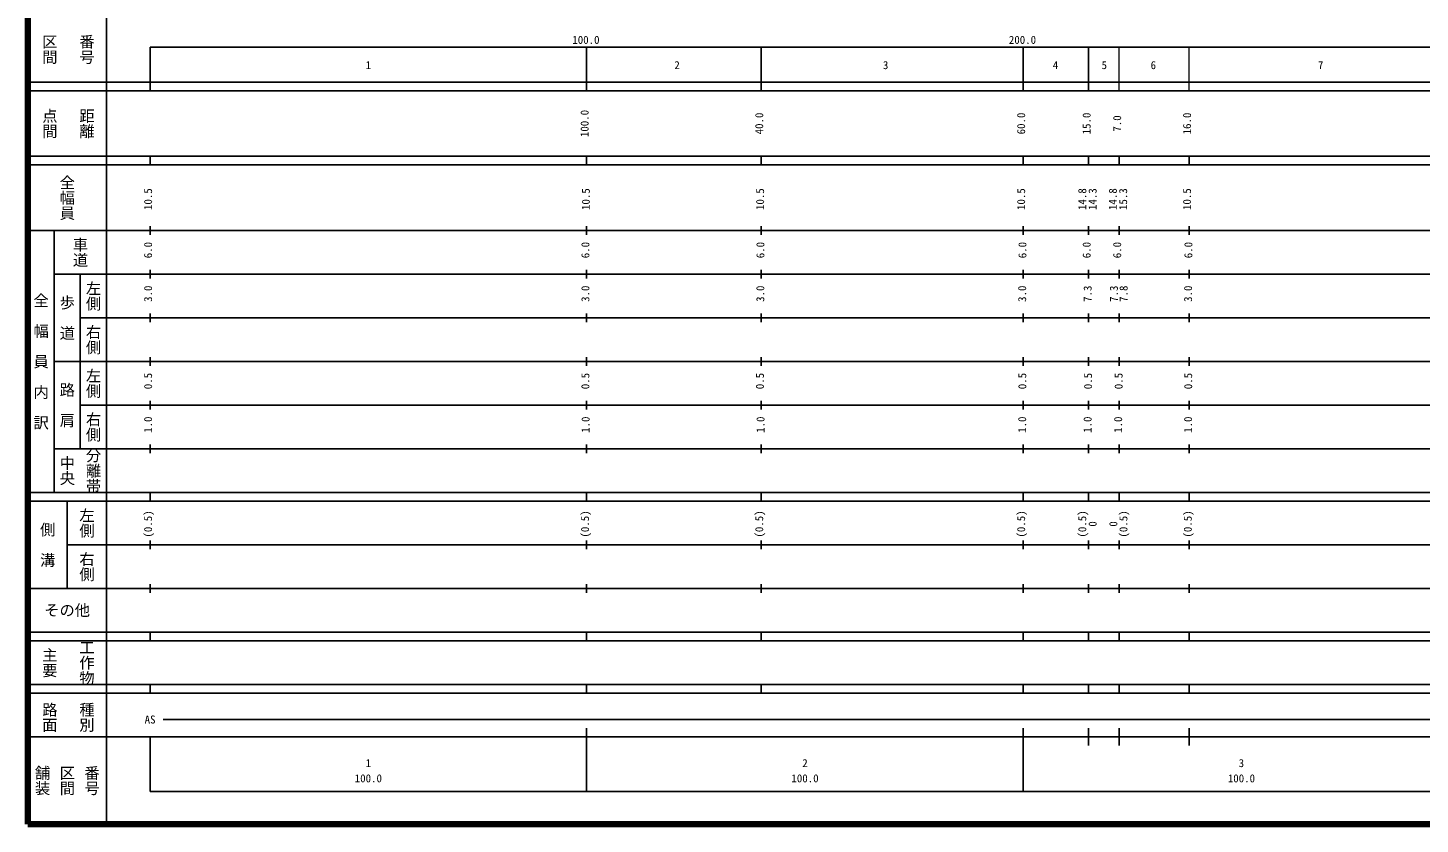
# Model space of a CAD drawing. Units: millimetres on the paper. Extents: x 40 to 680, y 20 to 380.
# Drawn here: x 40 to 358.9, y 20 to 202.4 of the extents above; entities that cross this region are included whole.
import ezdxf
from ezdxf.enums import TextEntityAlignment as Align

# ---------------------------------------------------------------- set-up
doc = ezdxf.new("R2010")
doc.units = ezdxf.units.MM
for name, color, linetype, lineweight in [('M-STR-STRD', 7, 'Continuous', 25), ('M-TTL', 2, 'Continuous', 140), ('M-TTL-BAND', 7, 'Continuous', 25)]:
    doc.layers.add(name, color=color, linetype=linetype, lineweight=lineweight)
doc.styles.add('@ＭＳ ゴシック', font='')
doc.styles.add('ＭＳ ゴシック', font='')
doc.styles.get('@ＭＳ ゴシック').set_extended_font_data('@MS Gothic')
doc.styles.get('ＭＳ ゴシック').set_extended_font_data('MS Gothic')

msp = doc.modelspace()

# ---------------------------------------------------------------- linework, layer by layer
at = {"layer": 'M-STR-STRD'}
for p, q in [((58, 370), (58, 20)), ((68, 27.5), (579, 27.5))]:
    msp.add_line(p, q, dxfattribs=at)
at = {"layer": 'M-TTL'}
for p, q in [((40, 380), (40, 20)), ((40, 20), (680, 20))]:
    msp.add_line(p, q, dxfattribs=at)
at = {"layer": 'M-TTL-BAND'}
for p, q in [((68, 198), (579, 198)), ((68, 198), (68, 188)), ((168, 188), (168, 198)), ((208, 188), (208, 198)), ((268, 188), (268, 198)), ((283, 188), (283, 198)), ((40, 190), (579, 190)), ((40, 188), (579, 188)), ((40, 173), (579, 173)), ((68, 171), (68, 173)), ((168, 171), (168, 173)), ((208, 171), (208, 173)), ((268, 171), (268, 173)), ((283, 171), (283, 173)), ((290, 171), (290, 173)), ((306, 171), (306, 173)), ((40, 171), (579, 171)), ((68, 155), (68, 157)), ((168, 155), (168, 157)), ((208, 155), (208, 157)), ((268, 155), (268, 157)), ((283, 155), (283, 157)), ((290, 155), (290, 157)), ((306, 155), (306, 157)), ((40, 156), (579, 156)), ((46, 96), (46, 156)), ((68, 145), (68, 147)), ((168, 145), (168, 147)), ((208, 145), (208, 147)), ((268, 145), (268, 147)), ((283, 145), (283, 147)), ((290, 145), (290, 147)), ((306, 145), (306, 147)), ((46, 146), (579, 146)), ((52, 146), (52, 106)), ((52, 136), (579, 136)), ((68, 135), (68, 137)), ((168, 135), (168, 137)), ((208, 135), (208, 137)), ((268, 135), (268, 137)), ((283, 135), (283, 137)), ((290, 135), (290, 137)), ((306, 135), (306, 137)), ((46, 126), (579, 126)), ((68, 125), (68, 127)), ((168, 125), (168, 127)), ((208, 125), (208, 127)), ((268, 125), (268, 127)), ((283, 125), (283, 127)), ((290, 125), (290, 127)), ((306, 125), (306, 127)), ((52, 116), (579, 116)), ((68, 115), (68, 117)), ((168, 115), (168, 117)), ((208, 115), (208, 117)), ((268, 115), (268, 117)), ((283, 115), (283, 117)), ((290, 115), (290, 117)), ((306, 115), (306, 117)), ((46, 106), (579, 106)), ((68, 105), (68, 107)), ((168, 105), (168, 107)), ((208, 105), (208, 107)), ((268, 105), (268, 107)), ((283, 105), (283, 107)), ((290, 105), (290, 107)), ((306, 105), (306, 107)), ((40, 96), (579, 96)), ((68, 94), (68, 96)), ((168, 94), (168, 96)), ((208, 94), (208, 96)), ((268, 94), (268, 96)), ((283, 94), (283, 96)), ((290, 94), (290, 96)), ((306, 94), (306, 96)), ((40, 94), (579, 94)), ((49, 94), (49, 74)), ((49, 84), (579, 84)), ((68, 83), (68, 85)), ((168, 83), (168, 85)), ((208, 83), (208, 85)), ((268, 83), (268, 85)), ((283, 83), (283, 85)), ((290, 83), (290, 85)), ((306, 83), (306, 85)), ((40, 74), (579, 74)), ((68, 73), (68, 75)), ((168, 73), (168, 75)), ((208, 73), (208, 75)), ((268, 73), (268, 75)), ((283, 73), (283, 75)), ((290, 73), (290, 75)), ((306, 73), (306, 75)), ((40, 64), (579, 64)), ((68, 62), (68, 64)), ((168, 62), (168, 64)), ((208, 62), (208, 64)), ((268, 62), (268, 64)), ((283, 62), (283, 64)), ((290, 62), (290, 64)), ((306, 62), (306, 64)), ((40, 62), (579, 62)), ((40, 52), (579, 52)), ((68, 50), (68, 52)), ((168, 50), (168, 52)), ((208, 50), (208, 52)), ((268, 50), (268, 52)), ((283, 50), (283, 52)), ((290, 50), (290, 52)), ((306, 50), (306, 52)), ((40, 50), (579, 50)), ((71, 44), (565, 44)), ((168, 27.5), (168, 42)), ((268, 27.5), (268, 42)), ((283, 38), (283, 42)), ((290, 38), (290, 42)), ((306, 38), (306, 42)), ((40, 40), (579, 40)), ((68, 40), (68, 27.5))]:
    msp.add_line(p, q, dxfattribs=at)
at = {"layer": 'M-TTL-BAND', "lineweight": 13}
for p, q in [((290, 188), (290, 198)), ((306, 188), (306, 198))]:
    msp.add_line(p, q, dxfattribs=at)

# ---------------------------------------------------------------- texts
at = {"layer": 'M-TTL-BAND', "style": '@ＭＳ ゴシック'}
for s, p in [('区間', (45, 197.5)), ('番号', (53.5, 197.5)), ('点間', (45, 180.5)), ('距離', (53.5, 180.5)), ('全幅員', (49, 163.5)), ('車道', (52, 151)), ('左側', (55, 141)), ('全\u3000幅\u3000員\u3000内\u3000訳', (43, 126)), ('歩\u3000道', (49, 136)), ('右側', (55, 131)), ('左側', (55, 121)), ('路\u3000肩', (49, 116)), ('右側', (55, 111)), ('分離帯', (55, 101)), ('中央', (49, 101)), ('左側', (53.5, 89)), ('側\u3000溝', (44.5, 84)), ('右側', (53.5, 79)), ('工作物', (53.5, 57)), ('主要', (45, 57)), ('路面', (45, 44.5)), ('種別', (53.5, 44.5)), ('舗装', (43.333, 30)), ('区間', (49, 30)), ('番号', (54.667, 30))]:
    msp.add_text(s, height=2.566, rotation=270, dxfattribs=at).set_placement(p, align=Align.MIDDLE_CENTER)
at = {"layer": 'M-TTL-BAND', "style": 'ＭＳ ゴシック'}
for s, p in [('100.0', (167.844, 198.195)), ('200.0', (267.844, 198.195)), ('1', (118, 192.405)), ('2', (188.719, 192.405)), ('3', (236.5, 192.405)), ('4', (275.423, 192.405)), ('5', (286.582, 192.405)), ('6', (297.822, 192.405)), ('7', (336.152, 192.405)), ('AS', (68, 42.5)), ('1', (118, 32.523)), ('2', (218.028, 32.523)), ('3', (318, 32.523)), ('100.0', (118, 29.033)), ('100.0', (218.028, 29.033)), ('100.0', (318, 29.033))]:
    msp.add_text(s, height=1.833, dxfattribs=at).set_placement(p, align=Align.BOTTOM_CENTER)
for s, p in [('100.0', (169, 180.5)), ('40.0', (209, 180.5)), ('60.0', (269, 180.5)), ('15.0', (284, 180.5)), ('7.0', (291, 180.5)), ('16.0', (307, 180.5)), ('10.5', (69, 163.174)), ('10.5', (169.276, 163.174)), ('10.5', (209.198, 163.174)), ('10.5', (269, 163.174)), ('14.8', (283, 163.174)), ('14.3', (285.37, 163.174)), ('14.8', (290, 163.174)), ('15.3', (292.37, 163.174)), ('10.5', (307, 163.174)), ('6.0', (69, 151.5)), ('6.0', (169.171, 151.5)), ('6.0', (209.262, 151.5)), ('6.0', (269.296, 151.5)), ('6.0', (284, 151.5)), ('6.0', (291, 151.5)), ('6.0', (307.296, 151.5)), ('3.0', (69, 141.5)), ('3.0', (169.175, 141.5)), ('3.0', (209.242, 141.5)), ('3.0', (269.232, 141.5)), ('7.3', (284.226, 141.5)), ('7.3', (290.24, 141.5)), ('7.8', (292.47, 141.5)), ('3.0', (307.232, 141.5)), ('0.5', (69, 121.5)), ('0.5', (169.167, 121.5)), ('0.5', (209.154, 121.5)), ('0.5', (269.263, 121.5)), ('0.5', (284.325, 121.5)), ('0.5', (291.325, 121.5)), ('0.5', (307.263, 121.5)), ('1.0', (69, 111.5)), ('1.0', (169.224, 111.5)), ('1.0', (209.302, 111.5)), ('1.0', (269.237, 111.5)), ('1.0', (284.217, 111.5)), ('1.0', (291.217, 111.5)), ('1.0', (307.237, 111.5)), ('(0.5)', (69, 88.764)), ('(0.5)', (169.096, 88.764)), ('(0.5)', (209, 88.764)), ('(0.5)', (269, 88.764)), ('(0.5)', (283, 88.764)), ('(0.5)', (292.432, 88.764)), ('(0.5)', (307.169, 88.764)), ('0', (285.37, 88.764)), ('0', (290.109, 88.764))]:
    msp.add_text(s, height=1.833, rotation=90, dxfattribs=at).set_placement(p, align=Align.BOTTOM_CENTER)
msp.add_text('その他', height=2.566, dxfattribs=at).set_placement((49, 69), align=Align.MIDDLE_CENTER)

doc.saveas('drawing.dxf')
